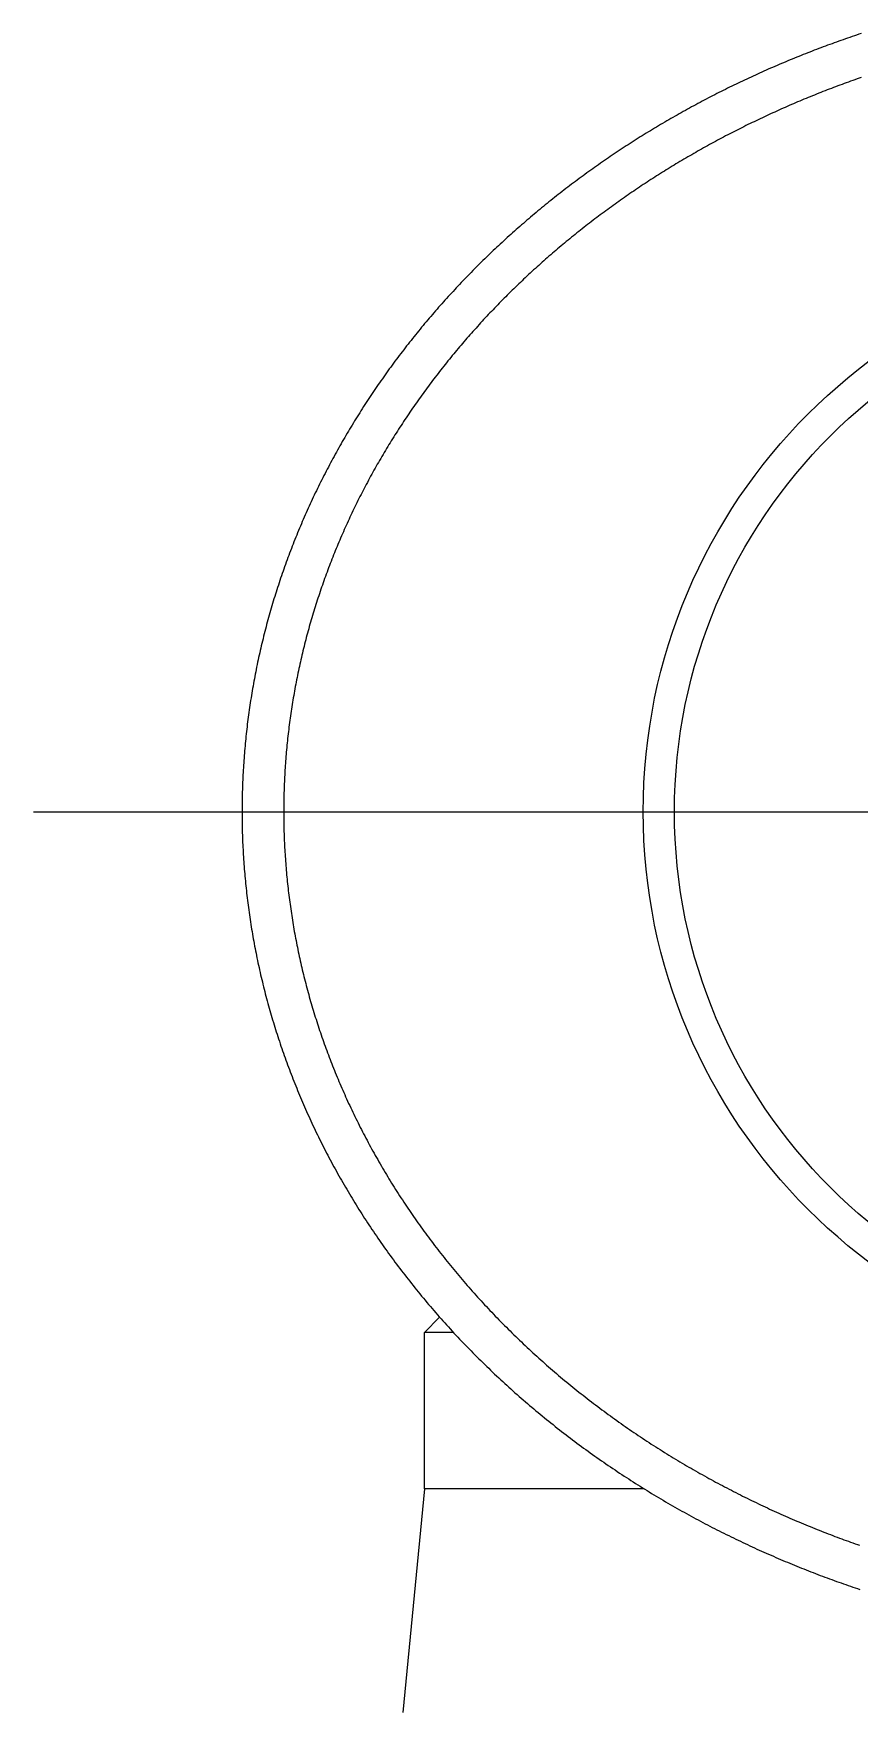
# Model space of a CAD drawing. Extents: x -10.3 to 68.7, y -18.9 to 36.2.
# Drawn here: x 46.25 to 54.17, y 17.45 to 33.57 of the extents above; entities that cross this region are included whole.
import ezdxf

# ---------------------------------------------------------------- set-up
doc = ezdxf.new("R2010")
doc.units = 0
doc.linetypes.add('CENTER', pattern=[50.8, 31.75, -6.35, 6.35, -6.35])
doc.layers.get('0').update_dxf_attribs({"linetype": 'CONTINUOUS'})
doc.layers.add('CENTER', color=1, linetype='CENTER')

msp = doc.modelspace()

# ---------------------------------------------------------------- linework, layer by layer
at = {"color": 7, "linetype": 'CONTINUOUS'}
for p, q in [((50.146493, 21.24666), (49.999833, 21.1)), ((50.279054, 21.1), (49.999833, 21.1)), ((49.999833, 19.6), (49.999833, 21.1)), ((49.999833, 19.6), (49.793309, 17.452144)), ((52.107442, 19.6), (49.999833, 19.6))]:
    msp.add_line(p, q, dxfattribs=at)
at = {"color": 7}
for points in [[(54.1906, 33.5705, 0), (54.169, 33.5633, 0), (54.1475, 33.5561, 0), (54.126, 33.5489, 0), (54.1045, 33.5416, 0), (54.0831, 33.5342, 0), (54.0616, 33.5268, 0), (54.0402, 33.5194, 0), (54.0187, 33.5119, 0), (53.9973, 33.5043, 0), (53.9759, 33.4967, 0), (53.9546, 33.4891, 0), (53.9332, 33.4814, 0), (53.9119, 33.4736, 0), (53.8905, 33.4659, 0), (53.8692, 33.458, 0), (53.8479, 33.4501, 0), (53.8266, 33.4422, 0), (53.8054, 33.4342, 0), (53.7841, 33.4262, 0), (53.7629, 33.4181, 0), (53.7417, 33.41, 0), (53.7205, 33.4018, 0), (53.6993, 33.3936, 0), (53.6782, 33.3853, 0), (53.657, 33.377, 0), (53.6359, 33.3686, 0), (53.6148, 33.3602, 0), (53.5937, 33.3517, 0), (53.5726, 33.3432, 0), (53.5516, 33.3346, 0), (53.5305, 33.326, 0), (53.5095, 33.3173, 0), (53.4885, 33.3086, 0), (53.4675, 33.2999, 0), (53.4466, 33.2911, 0), (53.4256, 33.2822, 0), (53.4047, 33.2733, 0), (53.3838, 33.2643, 0), (53.3629, 33.2553, 0), (53.342, 33.2463, 0), (53.3212, 33.2372, 0), (53.3003, 33.228, 0), (53.2795, 33.2188, 0), (53.2587, 33.2096, 0), (53.238, 33.2003, 0), (53.2172, 33.1909, 0), (53.1965, 33.1815, 0), (53.1758, 33.1721, 0), (53.1551, 33.1626, 0), (53.1344, 33.1531, 0), (53.1138, 33.1435, 0), (53.0931, 33.1338, 0), (53.0725, 33.1242, 0), (53.0519, 33.1144, 0), (53.0314, 33.1046, 0), (53.0108, 33.0948, 0), (52.9903, 33.0849, 0), (52.9698, 33.075, 0), (52.9493, 33.065, 0), (52.9289, 33.055, 0), (52.9084, 33.0449, 0), (52.888, 33.0348, 0), (52.8676, 33.0246, 0), (52.8473, 33.0144, 0), (52.8269, 33.0041, 0), (52.8066, 32.9938, 0), (52.7863, 32.9834, 0), (52.766, 32.973, 0), (52.7457, 32.9625, 0), (52.7255, 32.952, 0), (52.7053, 32.9414, 0), (52.6851, 32.9308, 0), (52.6649, 32.9202, 0), (52.6448, 32.9095, 0), (52.6247, 32.8987, 0), (52.6046, 32.8879, 0), (52.5845, 32.877, 0), (52.5644, 32.8661, 0), (52.5444, 32.8552, 0), (52.5244, 32.8441, 0), (52.5044, 32.8331, 0), (52.4845, 32.822, 0), (52.4645, 32.8108, 0), (52.4446, 32.7996, 0), (52.4248, 32.7884, 0), (52.4049, 32.7771, 0), (52.3851, 32.7657, 0), (52.3653, 32.7543, 0), (52.3455, 32.7429, 0), (52.3257, 32.7314, 0), (52.306, 32.7198, 0), (52.2863, 32.7083, 0), (52.2667, 32.6966, 0), (52.247, 32.6849, 0), (52.2274, 32.6732, 0), (52.2078, 32.6614, 0), (52.1883, 32.6496, 0), (52.1687, 32.6377, 0), (52.1492, 32.6258, 0), (52.1297, 32.6138, 0), (52.1103, 32.6017, 0), (52.0909, 32.5897, 0), (52.0715, 32.5776, 0), (52.0521, 32.5654, 0), (52.0328, 32.5532, 0), (52.0135, 32.5409, 0), (51.9942, 32.5286, 0), (51.975, 32.5162, 0), (51.9557, 32.5038, 0), (51.9366, 32.4913, 0), (51.9174, 32.4788, 0), (51.8983, 32.4663, 0), (51.8792, 32.4537, 0), (51.8601, 32.441, 0), (51.8411, 32.4283, 0), (51.8221, 32.4156, 0), (51.8031, 32.4028, 0), (51.7842, 32.39, 0), (51.7652, 32.3771, 0), (51.7464, 32.3641, 0), (51.7275, 32.3511, 0), (51.7087, 32.3381, 0), (51.6899, 32.325, 0), (51.6712, 32.3119, 0), (51.6525, 32.2987, 0), (51.6338, 32.2855, 0), (51.6151, 32.2723, 0), (51.5965, 32.2589, 0), (51.5779, 32.2456, 0), (51.5594, 32.2322, 0), (51.5408, 32.2187, 0), (51.5224, 32.2052, 0), (51.5039, 32.1917, 0), (51.4855, 32.1781, 0), (51.4671, 32.1644, 0), (51.4487, 32.1507, 0), (51.4304, 32.137, 0), (51.4121, 32.1232, 0), (51.3939, 32.1094, 0), (51.3757, 32.0955, 0), (51.3575, 32.0816, 0), (51.3394, 32.0676, 0), (51.3213, 32.0536, 0), (51.3032, 32.0396, 0), (51.2852, 32.0254, 0), (51.2672, 32.0113, 0), (51.2492, 31.9971, 0), (51.2313, 31.9828, 0), (51.2134, 31.9685, 0), (51.1955, 31.9542, 0), (51.1777, 31.9398, 0), (51.1599, 31.9254, 0), (51.1422, 31.9109, 0), (51.1245, 31.8964, 0), (51.1068, 31.8818, 0), (51.0892, 31.8672, 0), (51.0716, 31.8525, 0), (51.0541, 31.8378, 0), (51.0366, 31.8231, 0), (51.0191, 31.8083, 0), (51.0016, 31.7934, 0), (50.9842, 31.7785, 0), (50.9669, 31.7636, 0), (50.9496, 31.7486, 0), (50.9323, 31.7336, 0), (50.915, 31.7185, 0), (50.8978, 31.7034, 0), (50.8807, 31.6882, 0), (50.8636, 31.673, 0), (50.8465, 31.6577, 0), (50.8294, 31.6424, 0), (50.8124, 31.6271, 0), (50.7955, 31.6117, 0), (50.7785, 31.5963, 0), (50.7617, 31.5808, 0), (50.7448, 31.5653, 0), (50.728, 31.5497, 0), (50.7113, 31.5341, 0), (50.6946, 31.5184, 0), (50.6779, 31.5027, 0), (50.6613, 31.487, 0), (50.6447, 31.4712, 0), (50.6281, 31.4553, 0), (50.6116, 31.4394, 0), (50.5951, 31.4235, 0), (50.5787, 31.4075, 0), (50.5623, 31.3915, 0), (50.546, 31.3754, 0), (50.5297, 31.3593, 0), (50.5135, 31.3432, 0), (50.4973, 31.327, 0), (50.4811, 31.3107, 0), (50.465, 31.2945, 0), (50.4489, 31.2781, 0), (50.4329, 31.2618, 0), (50.4169, 31.2453, 0), (50.4009, 31.2289, 0), (50.385, 31.2124, 0), (50.3692, 31.1958, 0), (50.3534, 31.1792, 0), (50.3376, 31.1626, 0), (50.3219, 31.1459, 0), (50.3062, 31.1292, 0), (50.2906, 31.1124, 0), (50.275, 31.0956, 0), (50.2594, 31.0787, 0), (50.2439, 31.0618, 0), (50.2285, 31.0449, 0), (50.2131, 31.0279, 0), (50.1977, 31.0109, 0), (50.1824, 30.9938, 0), (50.1672, 30.9767, 0), (50.152, 30.9595, 0), (50.1368, 30.9423, 0), (50.1217, 30.9251, 0), (50.1066, 30.9078, 0), (50.0916, 30.8904, 0), (50.0766, 30.8731, 0), (50.0616, 30.8556, 0), (50.0468, 30.8382, 0), (50.0319, 30.8207, 0), (50.0171, 30.8031, 0), (50.0024, 30.7855, 0), (49.9877, 30.7679, 0), (49.9731, 30.7502, 0), (49.9585, 30.7325, 0), (49.9439, 30.7147, 0), (49.9294, 30.6969, 0), (49.915, 30.6791, 0), (49.9006, 30.6612, 0), (49.8862, 30.6433, 0), (49.8719, 30.6253, 0), (49.8577, 30.6072, 0), (49.8435, 30.5892, 0), (49.8293, 30.5711, 0), (49.8152, 30.5529, 0), (49.8012, 30.5347, 0), (49.7872, 30.5165, 0), (49.7732, 30.4982, 0), (49.7593, 30.4799, 0), (49.7454, 30.4615, 0), (49.7316, 30.4431, 0), (49.7179, 30.4246, 0), (49.7042, 30.4061, 0), (49.6905, 30.3876, 0), (49.677, 30.369, 0), (49.6634, 30.3504, 0), (49.6499, 30.3318, 0), (49.6365, 30.313, 0), (49.6231, 30.2943, 0), (49.6098, 30.2755, 0), (49.5965, 30.2567, 0), (49.5833, 30.2378, 0), (49.5701, 30.2189, 0), (49.557, 30.2, 0), (49.5439, 30.181, 0), (49.5309, 30.1619, 0), (49.5179, 30.1428, 0), (49.505, 30.1237, 0), (49.4922, 30.1046, 0), (49.4794, 30.0854, 0), (49.4666, 30.0661, 0), (49.454, 30.0469, 0), (49.4413, 30.0275, 0), (49.4288, 30.0082, 0), (49.4162, 29.9888, 0), (49.4038, 29.9693, 0), (49.3914, 29.9499, 0), (49.379, 29.9303, 0), (49.3667, 29.9108, 0), (49.3545, 29.8912, 0), (49.3423, 29.8715, 0), (49.3302, 29.8519, 0), (49.3181, 29.8321, 0), (49.3061, 29.8124, 0), (49.2942, 29.7926, 0), (49.2823, 29.7728, 0), (49.2704, 29.7529, 0), (49.2586, 29.733, 0), (49.2469, 29.713, 0), (49.2353, 29.693, 0), (49.2237, 29.673, 0), (49.2121, 29.6529, 0), (49.2006, 29.6328, 0), (49.1892, 29.6127, 0), (49.1778, 29.5925, 0), (49.1665, 29.5723, 0), (49.1553, 29.552, 0), (49.1441, 29.5317, 0), (49.133, 29.5114, 0), (49.1219, 29.491, 0), (49.1109, 29.4706, 0), (49.1, 29.4501, 0), (49.0891, 29.4296, 0), (49.0783, 29.4091, 0), (49.0675, 29.3886, 0), (49.0568, 29.368, 0), (49.0462, 29.3473, 0), (49.0356, 29.3267, 0), (49.0251, 29.306, 0), (49.0147, 29.2852, 0), (49.0043, 29.2645, 0), (48.994, 29.2437, 0), (48.9837, 29.2228, 0), (48.9735, 29.2019, 0), (48.9634, 29.181, 0), (48.9533, 29.1601, 0), (48.9433, 29.1391, 0), (48.9334, 29.1181, 0), (48.9235, 29.0971, 0), (48.9137, 29.076, 0), (48.904, 29.0549, 0), (48.8943, 29.0338, 0), (48.8847, 29.0126, 0), (48.8752, 28.9914, 0), (48.8657, 28.9702, 0), (48.8563, 28.9489, 0), (48.847, 28.9276, 0), (48.8377, 28.9063, 0), (48.8285, 28.8849, 0), (48.8193, 28.8635, 0), (48.8103, 28.8421, 0), (48.8013, 28.8207, 0), (48.7923, 28.7992, 0), (48.7835, 28.7777, 0), (48.7747, 28.7562, 0), (48.7659, 28.7346, 0), (48.7572, 28.713, 0), (48.7486, 28.6914, 0), (48.7401, 28.6698, 0), (48.7317, 28.6481, 0), (48.7233, 28.6264, 0), (48.7149, 28.6047, 0), (48.7067, 28.5829, 0), (48.6985, 28.5611, 0), (48.6904, 28.5393, 0), (48.6823, 28.5175, 0), (48.6744, 28.4956, 0), (48.6665, 28.4737, 0), (48.6586, 28.4518, 0), (48.6508, 28.4299, 0), (48.6432, 28.4079, 0), (48.6355, 28.3859, 0), (48.628, 28.3639, 0), (48.6205, 28.3419, 0), (48.6131, 28.3198, 0), (48.6057, 28.2977, 0), (48.5985, 28.2756, 0), (48.5913, 28.2535, 0), (48.5842, 28.2313, 0), (48.5771, 28.2091, 0), (48.5701, 28.1869, 0), (48.5632, 28.1647, 0), (48.5564, 28.1425, 0), (48.5496, 28.1202, 0), (48.5429, 28.0979, 0), (48.5363, 28.0756, 0), (48.5298, 28.0533, 0), (48.5233, 28.0309, 0), (48.5169, 28.0085, 0), (48.5106, 27.9861, 0), (48.5044, 27.9637, 0), (48.4982, 27.9413, 0), (48.4921, 27.9188, 0), (48.4861, 27.8964, 0), (48.4801, 27.8739, 0), (48.4742, 27.8514, 0), (48.4684, 27.8288, 0), (48.4627, 27.8063, 0), (48.4571, 27.7837, 0), (48.4515, 27.7611, 0), (48.446, 27.7385, 0), (48.4405, 27.7159, 0), (48.4352, 27.6933, 0), (48.4299, 27.6707, 0), (48.4247, 27.648, 0), (48.4196, 27.6253, 0), (48.4145, 27.6026, 0), (48.4095, 27.5799, 0), (48.4046, 27.5572, 0), (48.3998, 27.5344, 0), (48.395, 27.5117, 0), (48.3904, 27.4889, 0), (48.3858, 27.4661, 0), (48.3812, 27.4433, 0), (48.3768, 27.4205, 0), (48.3724, 27.3977, 0), (48.3681, 27.3748, 0), (48.3639, 27.352, 0), (48.3597, 27.3291, 0), (48.3556, 27.3062, 0), (48.3516, 27.2833, 0), (48.3477, 27.2604, 0), (48.3439, 27.2375, 0), (48.3401, 27.2146, 0), (48.3364, 27.1917, 0), (48.3328, 27.1687, 0), (48.3293, 27.1458, 0), (48.3258, 27.1228, 0), (48.3224, 27.0998, 0), (48.3191, 27.0768, 0), (48.3159, 27.0538, 0), (48.3127, 27.0308, 0), (48.3096, 27.0078, 0), (48.3066, 26.9848, 0), (48.3037, 26.9617, 0), (48.3008, 26.9387, 0), (48.2981, 26.9157, 0), (48.2954, 26.8926, 0), (48.2927, 26.8695, 0), (48.2902, 26.8465, 0), (48.2877, 26.8234, 0), (48.2853, 26.8003, 0), (48.283, 26.7772, 0), (48.2808, 26.7541, 0), (48.2787, 26.731, 0), (48.2766, 26.7079, 0), (48.2746, 26.6848, 0), (48.2727, 26.6617, 0), (48.2708, 26.6386, 0), (48.2691, 26.6154, 0), (48.2674, 26.5923, 0), (48.2658, 26.5692, 0), (48.2642, 26.546, 0), (48.2628, 26.5229, 0), (48.2614, 26.4997, 0), (48.2601, 26.4766, 0), (48.2589, 26.4534, 0), (48.2577, 26.4303, 0), (48.2567, 26.4071, 0), (48.2557, 26.384, 0), (48.2547, 26.3608, 0), (48.2539, 26.3376, 0), (48.2532, 26.3145, 0), (48.2525, 26.2913, 0), (48.2519, 26.2681, 0), (48.2513, 26.245, 0), (48.2509, 26.2218, 0), (48.2505, 26.1986, 0), (48.2502, 26.1754, 0), (48.25, 26.1523, 0), (48.2499, 26.1291, 0), (48.2498, 26.1059, 0), (48.2499, 26.0827, 0), (48.2499, 26.0596, 0), (48.2501, 26.0364, 0), (48.2504, 26.0132, 0), (48.2507, 25.99, 0), (48.2511, 25.9668, 0), (48.2516, 25.9436, 0), (48.2522, 25.9205, 0), (48.2528, 25.8973, 0), (48.2535, 25.8741, 0), (48.2543, 25.8509, 0), (48.2552, 25.8277, 0), (48.2561, 25.8046, 0), (48.2572, 25.7814, 0), (48.2583, 25.7582, 0), (48.2595, 25.735, 0), (48.2607, 25.7118, 0), (48.2621, 25.6887, 0), (48.2635, 25.6655, 0), (48.265, 25.6423, 0), (48.2666, 25.6192, 0), (48.2682, 25.596, 0), (48.2699, 25.5728, 0), (48.2717, 25.5497, 0), (48.2736, 25.5265, 0), (48.2756, 25.5034, 0), (48.2776, 25.4802, 0), (48.2798, 25.4571, 0), (48.282, 25.4339, 0), (48.2842, 25.4108, 0), (48.2866, 25.3876, 0), (48.289, 25.3645, 0), (48.2915, 25.3413, 0), (48.2941, 25.3182, 0), (48.2968, 25.2951, 0), (48.2995, 25.272, 0), (48.3023, 25.2488, 0), (48.3052, 25.2257, 0), (48.3082, 25.2026, 0), (48.3113, 25.1795, 0), (48.3144, 25.1564, 0), (48.3176, 25.1333, 0), (48.3209, 25.1102, 0), (48.3243, 25.0871, 0), (48.3277, 25.064, 0), (48.3312, 25.0409, 0), (48.3348, 25.0179, 0), (48.3385, 24.9948, 0), (48.3423, 24.9717, 0), (48.3461, 24.9486, 0), (48.35, 24.9256, 0), (48.354, 24.9025, 0), (48.3581, 24.8795, 0), (48.3623, 24.8564, 0), (48.3665, 24.8334, 0), (48.3708, 24.8104, 0), (48.3752, 24.7873, 0), (48.3797, 24.7643, 0), (48.3842, 24.7413, 0), (48.3888, 24.7183, 0), (48.3935, 24.6953, 0), (48.3983, 24.6723, 0), (48.4032, 24.6493, 0), (48.4081, 24.6263, 0), (48.4131, 24.6034, 0), (48.4182, 24.5804, 0), (48.4234, 24.5574, 0), (48.4287, 24.5345, 0), (48.434, 24.5115, 0), (48.4394, 24.4886, 0), (48.4449, 24.4657, 0), (48.4505, 24.4428, 0), (48.4561, 24.4198, 0), (48.4619, 24.3969, 0), (48.4677, 24.374, 0), (48.4736, 24.3511, 0), (48.4795, 24.3283, 0), (48.4856, 24.3054, 0), (48.4917, 24.2825, 0), (48.4979, 24.2597, 0), (48.5042, 24.2368, 0), (48.5105, 24.214, 0), (48.517, 24.1912, 0), (48.5235, 24.1684, 0), (48.5301, 24.1456, 0), (48.5368, 24.1228, 0), (48.5436, 24.1, 0), (48.5504, 24.0772, 0), (48.5573, 24.0544, 0), (48.5643, 24.0317, 0), (48.5714, 24.0089, 0), (48.5786, 23.9862, 0), (48.5858, 23.9635, 0), (48.5931, 23.9408, 0), (48.6005, 23.9181, 0), (48.608, 23.8954, 0), (48.6156, 23.8727, 0), (48.6232, 23.85, 0), (48.6309, 23.8274, 0), (48.6387, 23.8047, 0), (48.6466, 23.7821, 0), (48.6546, 23.7595, 0), (48.6626, 23.7369, 0), (48.6707, 23.7143, 0), (48.6789, 23.6917, 0), (48.6872, 23.6691, 0), (48.6956, 23.6466, 0), (48.704, 23.624, 0), (48.7125, 23.6015, 0), (48.7211, 23.579, 0), (48.7298, 23.5565, 0), (48.7386, 23.534, 0), (48.7474, 23.5115, 0), (48.7563, 23.4891, 0), (48.7653, 23.4666, 0), (48.7744, 23.4442, 0), (48.7836, 23.4218, 0), (48.7928, 23.3994, 0), (48.8022, 23.377, 0), (48.8116, 23.3546, 0), (48.8211, 23.3322, 0), (48.8306, 23.3099, 0), (48.8403, 23.2876, 0), (48.85, 23.2653, 0), (48.8598, 23.243, 0), (48.8697, 23.2207, 0), (48.8797, 23.1985, 0), (48.8897, 23.1762, 0), (48.8999, 23.154, 0), (48.9101, 23.1318, 0), (48.9204, 23.1096, 0), (48.9307, 23.0874, 0), (48.9412, 23.0653, 0), (48.9517, 23.0432, 0), (48.9624, 23.021, 0), (48.9731, 22.9989, 0), (48.9838, 22.9769, 0), (48.9947, 22.9548, 0), (49.0056, 22.9328, 0), (49.0167, 22.9107, 0), (49.0278, 22.8887, 0), (49.039, 22.8667, 0), (49.0502, 22.8448, 0), (49.0616, 22.8228, 0), (49.073, 22.8009, 0), (49.0845, 22.779, 0), (49.0961, 22.7571, 0), (49.1078, 22.7353, 0), (49.1195, 22.7134, 0), (49.1314, 22.6916, 0), (49.1433, 22.6698, 0), (49.1553, 22.648, 0), (49.1674, 22.6263, 0), (49.1795, 22.6045, 0), (49.1918, 22.5828, 0), (49.2041, 22.5611, 0), (49.2165, 22.5394, 0), (49.229, 22.5178, 0), (49.2416, 22.4962, 0), (49.2542, 22.4746, 0), (49.267, 22.453, 0), (49.2798, 22.4314, 0), (49.2927, 22.4099, 0), (49.3057, 22.3883, 0), (49.3187, 22.3668, 0), (49.3319, 22.3454, 0), (49.3451, 22.3239, 0), (49.3584, 22.3025, 0), (49.3718, 22.2811, 0), (49.3853, 22.2597, 0), (49.3989, 22.2384, 0), (49.4125, 22.217, 0), (49.4263, 22.1957, 0), (49.4401, 22.1745, 0), (49.454, 22.1532, 0), (49.4679, 22.132, 0), (49.482, 22.1108, 0), (49.4961, 22.0896, 0), (49.5103, 22.0685, 0), (49.5246, 22.0474, 0), (49.539, 22.0263, 0), (49.5534, 22.0053, 0), (49.568, 21.9843, 0), (49.5826, 21.9633, 0), (49.5973, 21.9423, 0), (49.6121, 21.9214, 0), (49.6269, 21.9005, 0), (49.6418, 21.8796, 0), (49.6568, 21.8588, 0), (49.6719, 21.838, 0), (49.6871, 21.8172, 0), (49.7023, 21.7965, 0), (49.7177, 21.7758, 0), (49.7331, 21.7551, 0), (49.7486, 21.7345, 0), (49.7641, 21.7139, 0), (49.7797, 21.6933, 0), (49.7955, 21.6728, 0), (49.8112, 21.6523, 0), (49.8271, 21.6318, 0), (49.8431, 21.6114, 0), (49.8591, 21.591, 0), (49.8752, 21.5707, 0), (49.8914, 21.5504, 0), (49.9076, 21.5301, 0), (49.9239, 21.5099, 0), (49.9403, 21.4897, 0), (49.9568, 21.4695, 0), (49.9734, 21.4494, 0), (49.99, 21.4294, 0), (50.0067, 21.4093, 0), (50.0235, 21.3893, 0), (50.0404, 21.3694, 0), (50.0573, 21.3495, 0), (50.0743, 21.3296, 0), (50.0914, 21.3098, 0), (50.1085, 21.29, 0), (50.1258, 21.2702, 0), (50.1431, 21.2506, 0), (50.1604, 21.2309, 0), (50.1779, 21.2113, 0), (50.1954, 21.1918, 0), (50.213, 21.1722, 0), (50.2306, 21.1528, 0), (50.2484, 21.1334, 0), (50.2662, 21.114, 0), (50.284, 21.0947, 0), (50.302, 21.0754, 0), (50.32, 21.0562, 0), (50.338, 21.0371, 0), (50.3562, 21.0179, 0), (50.3744, 20.9989, 0), (50.3926, 20.9799, 0), (50.411, 20.9609, 0), (50.4294, 20.942, 0), (50.4478, 20.9231, 0), (50.4664, 20.9043, 0), (50.4849, 20.8856, 0), (50.5036, 20.8668, 0), (50.5223, 20.8482, 0), (50.5411, 20.8296, 0), (50.5599, 20.8111, 0), (50.5788, 20.7926, 0), (50.5978, 20.7741, 0), (50.6168, 20.7557, 0), (50.6359, 20.7374, 0), (50.655, 20.7191, 0), (50.6742, 20.7009, 0), (50.6935, 20.6828, 0), (50.7128, 20.6647, 0), (50.7322, 20.6466, 0), (50.7516, 20.6286, 0), (50.7711, 20.6107, 0), (50.7907, 20.5928, 0), (50.8103, 20.575, 0), (50.8299, 20.5573, 0), (50.8496, 20.5396, 0), (50.8694, 20.5219, 0), (50.8892, 20.5043, 0), (50.9091, 20.4868, 0), (50.929, 20.4694, 0), (50.949, 20.452, 0), (50.9691, 20.4346, 0), (50.9891, 20.4173, 0), (51.0093, 20.4001, 0), (51.0295, 20.383, 0), (51.0497, 20.3659, 0), (51.07, 20.3489, 0), (51.0903, 20.3319, 0), (51.1107, 20.315, 0), (51.1312, 20.2982, 0), (51.1516, 20.2814, 0), (51.1722, 20.2647, 0), (51.1928, 20.248, 0), (51.2134, 20.2315, 0), (51.2341, 20.2149, 0), (51.2548, 20.1985, 0), (51.2755, 20.1821, 0), (51.2963, 20.1658, 0), (51.3172, 20.1495, 0), (51.3381, 20.1334, 0), (51.359, 20.1172, 0), (51.38, 20.1012, 0), (51.401, 20.0852, 0), (51.4221, 20.0693, 0), (51.4432, 20.0534, 0), (51.4643, 20.0377, 0), (51.4855, 20.0219, 0), (51.5067, 20.0063, 0), (51.528, 19.9907, 0), (51.5493, 19.9752, 0), (51.5706, 19.9598, 0), (51.592, 19.9444, 0), (51.6134, 19.9291, 0), (51.6348, 19.9138, 0), (51.6563, 19.8986, 0), (51.6778, 19.8835, 0), (51.6993, 19.8685, 0), (51.7209, 19.8535, 0), (51.7425, 19.8386, 0), (51.7642, 19.8238, 0), (51.7858, 19.809, 0), (51.8075, 19.7943, 0), (51.8293, 19.7797, 0), (51.851, 19.7651, 0), (51.8728, 19.7506, 0), (51.8946, 19.7362, 0), (51.9165, 19.7219, 0), (51.9384, 19.7076, 0), (51.9603, 19.6934, 0), (51.9822, 19.6792, 0), (52.0042, 19.6652, 0), (52.0261, 19.6512, 0), (52.0481, 19.6372, 0), (52.0702, 19.6234, 0), (52.0922, 19.6096, 0), (52.1143, 19.5958, 0), (52.1364, 19.5822, 0), (52.1585, 19.5686, 0), (52.1807, 19.5551, 0), (52.2028, 19.5417, 0), (52.225, 19.5283, 0), (52.2472, 19.515, 0), (52.2695, 19.5018, 0), (52.2917, 19.4886, 0), (52.314, 19.4755, 0), (52.3363, 19.4625, 0), (52.3586, 19.4496, 0), (52.3809, 19.4367, 0), (52.4032, 19.4239, 0), (52.4255, 19.4112, 0), (52.4479, 19.3985, 0), (52.4703, 19.3859, 0), (52.4927, 19.3734, 0), (52.5151, 19.361, 0), (52.5375, 19.3486, 0), (52.5599, 19.3363, 0), (52.5824, 19.3241, 0), (52.6048, 19.312, 0), (52.6273, 19.2999, 0), (52.6497, 19.2879, 0), (52.6722, 19.276, 0), (52.6947, 19.2641, 0), (52.7172, 19.2523, 0), (52.7397, 19.2406, 0), (52.7622, 19.229, 0), (52.7847, 19.2174, 0), (52.8072, 19.2059, 0), (52.8298, 19.1945, 0), (52.8523, 19.1831, 0), (52.8748, 19.1718, 0), (52.8974, 19.1606, 0), (52.9199, 19.1494, 0), (52.9425, 19.1384, 0), (52.9651, 19.1274, 0), (52.9876, 19.1164, 0), (53.0102, 19.1056, 0), (53.0327, 19.0948, 0), (53.0553, 19.084, 0), (53.0779, 19.0734, 0), (53.1005, 19.0628, 0), (53.123, 19.0523, 0), (53.1456, 19.0418, 0), (53.1682, 19.0314, 0), (53.1907, 19.0211, 0), (53.2133, 19.0109, 0), (53.2359, 19.0007, 0), (53.2585, 18.9906, 0), (53.281, 18.9806, 0), (53.3036, 18.9706, 0), (53.3262, 18.9607, 0), (53.3487, 18.9509, 0), (53.3713, 18.9411, 0), (53.3938, 18.9314, 0), (53.4164, 18.9218, 0), (53.4389, 18.9122, 0), (53.4615, 18.9027, 0), (53.484, 18.8933, 0), (53.5065, 18.8839, 0), (53.5291, 18.8746, 0), (53.5516, 18.8654, 0), (53.5741, 18.8563, 0), (53.5966, 18.8472, 0), (53.6191, 18.8381, 0), (53.6416, 18.8292, 0), (53.664, 18.8203, 0), (53.6865, 18.8115, 0), (53.709, 18.8027, 0), (53.7314, 18.794, 0), (53.7539, 18.7854, 0), (53.7763, 18.7768, 0), (53.7987, 18.7683, 0), (53.8211, 18.7599, 0), (53.8435, 18.7515, 0), (53.8659, 18.7432, 0), (53.8883, 18.735, 0), (53.9106, 18.7268, 0), (53.933, 18.7187, 0), (53.9553, 18.7106, 0), (53.9776, 18.7027, 0), (53.9999, 18.6948, 0), (54.0222, 18.6869, 0), (54.0445, 18.6791, 0), (54.0668, 18.6714, 0), (54.089, 18.6637, 0), (54.1112, 18.6562, 0), (54.1335, 18.6486, 0), (54.1557, 18.6412, 0), (54.1778, 18.6338, 0)], [(54.1925, 33.1488, 0), (54.1719, 33.1417, 0), (54.1513, 33.1345, 0), (54.1308, 33.1272, 0), (54.1102, 33.1199, 0), (54.0897, 33.1126, 0), (54.0692, 33.1052, 0), (54.0487, 33.0978, 0), (54.0282, 33.0903, 0), (54.0077, 33.0828, 0), (53.9873, 33.0752, 0), (53.9668, 33.0676, 0), (53.9464, 33.0599, 0), (53.926, 33.0522, 0), (53.9056, 33.0444, 0), (53.8853, 33.0366, 0), (53.8649, 33.0288, 0), (53.8446, 33.0209, 0), (53.8243, 33.0129, 0), (53.804, 33.0049, 0), (53.7837, 32.9969, 0), (53.7634, 32.9888, 0), (53.7432, 32.9807, 0), (53.7229, 32.9725, 0), (53.7027, 32.9643, 0), (53.6825, 32.956, 0), (53.6624, 32.9477, 0), (53.6422, 32.9393, 0), (53.6221, 32.9309, 0), (53.602, 32.9225, 0), (53.5819, 32.914, 0), (53.5618, 32.9054, 0), (53.5417, 32.8968, 0), (53.5217, 32.8882, 0), (53.5016, 32.8795, 0), (53.4816, 32.8708, 0), (53.4617, 32.862, 0), (53.4417, 32.8532, 0), (53.4217, 32.8443, 0), (53.4018, 32.8354, 0), (53.3819, 32.8264, 0), (53.362, 32.8174, 0), (53.3421, 32.8083, 0), (53.3223, 32.7992, 0), (53.3025, 32.7901, 0), (53.2827, 32.7809, 0), (53.2629, 32.7716, 0), (53.2431, 32.7623, 0), (53.2234, 32.753, 0), (53.2036, 32.7436, 0), (53.1839, 32.7342, 0), (53.1643, 32.7247, 0), (53.1446, 32.7152, 0), (53.125, 32.7056, 0), (53.1053, 32.696, 0), (53.0857, 32.6864, 0), (53.0662, 32.6766, 0), (53.0466, 32.6669, 0), (53.0271, 32.6571, 0), (53.0076, 32.6472, 0), (52.9881, 32.6373, 0), (52.9686, 32.6274, 0), (52.9492, 32.6174, 0), (52.9298, 32.6074, 0), (52.9104, 32.5973, 0), (52.891, 32.5872, 0), (52.8716, 32.577, 0), (52.8523, 32.5668, 0), (52.833, 32.5565, 0), (52.8137, 32.5462, 0), (52.7945, 32.5358, 0), (52.7752, 32.5254, 0), (52.756, 32.515, 0), (52.7368, 32.5045, 0), (52.7177, 32.4939, 0), (52.6985, 32.4833, 0), (52.6794, 32.4727, 0), (52.6603, 32.462, 0), (52.6412, 32.4513, 0), (52.6222, 32.4405, 0), (52.6032, 32.4297, 0), (52.5842, 32.4188, 0), (52.5652, 32.4079, 0), (52.5463, 32.3969, 0), (52.5274, 32.3859, 0), (52.5085, 32.3749, 0), (52.4896, 32.3638, 0), (52.4708, 32.3526, 0), (52.452, 32.3414, 0), (52.4332, 32.3302, 0), (52.4144, 32.3189, 0), (52.3957, 32.3076, 0), (52.377, 32.2962, 0), (52.3583, 32.2848, 0), (52.3397, 32.2733, 0), (52.3211, 32.2618, 0), (52.3025, 32.2502, 0), (52.2839, 32.2386, 0), (52.2654, 32.227, 0), (52.2469, 32.2153, 0), (52.2284, 32.2035, 0), (52.21, 32.1918, 0), (52.1916, 32.1799, 0), (52.1732, 32.1681, 0), (52.1548, 32.1561, 0), (52.1365, 32.1442, 0), (52.1182, 32.1322, 0), (52.0999, 32.1201, 0), (52.0817, 32.108, 0), (52.0635, 32.0958, 0), (52.0453, 32.0837, 0), (52.0271, 32.0714, 0), (52.009, 32.0591, 0), (51.9909, 32.0468, 0), (51.9729, 32.0344, 0), (51.9549, 32.022, 0), (51.9369, 32.0096, 0), (51.9189, 31.9971, 0), (51.901, 31.9845, 0), (51.8831, 31.9719, 0), (51.8652, 31.9593, 0), (51.8474, 31.9466, 0), (51.8296, 31.9339, 0), (51.8118, 31.9211, 0), (51.7941, 31.9083, 0), (51.7764, 31.8954, 0), (51.7587, 31.8825, 0), (51.7411, 31.8696, 0), (51.7235, 31.8566, 0), (51.7059, 31.8435, 0), (51.6883, 31.8304, 0), (51.6708, 31.8173, 0), (51.6534, 31.8042, 0), (51.6359, 31.7909, 0), (51.6185, 31.7777, 0), (51.6012, 31.7644, 0), (51.5838, 31.751, 0), (51.5665, 31.7376, 0), (51.5493, 31.7242, 0), (51.5321, 31.7107, 0), (51.5149, 31.6972, 0), (51.4977, 31.6836, 0), (51.4806, 31.67, 0), (51.4635, 31.6564, 0), (51.4465, 31.6427, 0), (51.4295, 31.629, 0), (51.4125, 31.6152, 0), (51.3955, 31.6014, 0), (51.3786, 31.5875, 0), (51.3618, 31.5736, 0), (51.3449, 31.5596, 0), (51.3282, 31.5456, 0), (51.3114, 31.5316, 0), (51.2947, 31.5175, 0), (51.278, 31.5034, 0), (51.2614, 31.4892, 0), (51.2448, 31.475, 0), (51.2282, 31.4607, 0), (51.2117, 31.4464, 0), (51.1952, 31.4321, 0), (51.1787, 31.4177, 0), (51.1623, 31.4033, 0), (51.1459, 31.3888, 0), (51.1296, 31.3743, 0), (51.1133, 31.3598, 0), (51.0971, 31.3452, 0), (51.0808, 31.3305, 0), (51.0647, 31.3158, 0), (51.0485, 31.3011, 0), (51.0324, 31.2864, 0), (51.0164, 31.2715, 0), (51.0004, 31.2567, 0), (50.9844, 31.2418, 0), (50.9684, 31.2269, 0), (50.9525, 31.2119, 0), (50.9367, 31.1969, 0), (50.9209, 31.1818, 0), (50.9051, 31.1667, 0), (50.8894, 31.1516, 0), (50.8737, 31.1364, 0), (50.858, 31.1212, 0), (50.8424, 31.1059, 0), (50.8268, 31.0906, 0), (50.8113, 31.0753, 0), (50.7958, 31.0599, 0), (50.7804, 31.0444, 0), (50.765, 31.029, 0), (50.7496, 31.0134, 0), (50.7343, 30.9979, 0), (50.7191, 30.9823, 0), (50.7038, 30.9667, 0), (50.6886, 30.951, 0), (50.6735, 30.9353, 0), (50.6584, 30.9195, 0), (50.6433, 30.9037, 0), (50.6283, 30.8879, 0), (50.6134, 30.872, 0), (50.5984, 30.856, 0), (50.5835, 30.8401, 0), (50.5687, 30.8241, 0), (50.5539, 30.808, 0), (50.5392, 30.7919, 0), (50.5245, 30.7758, 0), (50.5098, 30.7596, 0), (50.4952, 30.7434, 0), (50.4806, 30.7272, 0), (50.4661, 30.7109, 0), (50.4516, 30.6946, 0), (50.4372, 30.6782, 0), (50.4228, 30.6618, 0), (50.4085, 30.6453, 0), (50.3942, 30.6289, 0), (50.3799, 30.6123, 0), (50.3657, 30.5958, 0), (50.3516, 30.5791, 0), (50.3374, 30.5625, 0), (50.3234, 30.5458, 0), (50.3094, 30.5291, 0), (50.2954, 30.5123, 0), (50.2815, 30.4955, 0), (50.2676, 30.4786, 0), (50.2538, 30.4618, 0), (50.24, 30.4448, 0), (50.2262, 30.4279, 0), (50.2126, 30.4108, 0), (50.1989, 30.3938, 0), (50.1853, 30.3767, 0), (50.1718, 30.3596, 0), (50.1583, 30.3424, 0), (50.1448, 30.3252, 0), (50.1314, 30.3079, 0), (50.1181, 30.2907, 0), (50.1048, 30.2733, 0), (50.0915, 30.256, 0), (50.0783, 30.2386, 0), (50.0651, 30.2211, 0), (50.052, 30.2036, 0), (50.039, 30.1861, 0), (50.026, 30.1685, 0), (50.013, 30.1509, 0), (50.0001, 30.1333, 0), (49.9872, 30.1156, 0), (49.9744, 30.0979, 0), (49.9617, 30.0801, 0), (49.949, 30.0623, 0), (49.9363, 30.0445, 0), (49.9237, 30.0266, 0), (49.9111, 30.0087, 0), (49.8986, 29.9908, 0), (49.8862, 29.9728, 0), (49.8738, 29.9547, 0), (49.8614, 29.9367, 0), (49.8491, 29.9186, 0), (49.8369, 29.9004, 0), (49.8247, 29.8823, 0), (49.8126, 29.864, 0), (49.8005, 29.8458, 0), (49.7884, 29.8275, 0), (49.7765, 29.8092, 0), (49.7645, 29.7908, 0), (49.7527, 29.7724, 0), (49.7408, 29.754, 0), (49.7291, 29.7355, 0), (49.7174, 29.717, 0), (49.7057, 29.6984, 0), (49.6941, 29.6799, 0), (49.6826, 29.6612, 0), (49.6711, 29.6426, 0), (49.6596, 29.6239, 0), (49.6482, 29.6052, 0), (49.6369, 29.5864, 0), (49.6256, 29.5676, 0), (49.6144, 29.5487, 0), (49.6033, 29.5299, 0), (49.5921, 29.511, 0), (49.5811, 29.492, 0), (49.5701, 29.473, 0), (49.5592, 29.454, 0), (49.5483, 29.435, 0), (49.5375, 29.4159, 0), (49.5267, 29.3968, 0), (49.516, 29.3776, 0), (49.5053, 29.3584, 0), (49.4947, 29.3392, 0), (49.4842, 29.3199, 0), (49.4737, 29.3006, 0), (49.4633, 29.2813, 0), (49.4529, 29.2619, 0), (49.4426, 29.2425, 0), (49.4324, 29.2231, 0), (49.4222, 29.2036, 0), (49.4121, 29.1841, 0), (49.402, 29.1646, 0), (49.392, 29.145, 0), (49.382, 29.1254, 0), (49.3722, 29.1058, 0), (49.3623, 29.0862, 0), (49.3526, 29.0665, 0), (49.3429, 29.0467, 0), (49.3332, 29.027, 0), (49.3236, 29.0072, 0), (49.3141, 28.9874, 0), (49.3047, 28.9676, 0), (49.2953, 28.9477, 0), (49.2859, 28.9278, 0), (49.2767, 28.9078, 0), (49.2675, 28.8879, 0), (49.2583, 28.8679, 0), (49.2492, 28.8479, 0), (49.2402, 28.8278, 0), (49.2312, 28.8077, 0), (49.2223, 28.7876, 0), (49.2135, 28.7675, 0), (49.2047, 28.7473, 0), (49.196, 28.7271, 0), (49.1874, 28.7069, 0), (49.1788, 28.6867, 0), (49.1703, 28.6664, 0), (49.1618, 28.6461, 0), (49.1535, 28.6257, 0), (49.1451, 28.6054, 0), (49.1369, 28.585, 0), (49.1287, 28.5646, 0), (49.1206, 28.5442, 0), (49.1125, 28.5237, 0), (49.1045, 28.5032, 0), (49.0966, 28.4827, 0), (49.0887, 28.4622, 0), (49.0809, 28.4416, 0), (49.0732, 28.4211, 0), (49.0655, 28.4005, 0), (49.0579, 28.3798, 0), (49.0504, 28.3592, 0), (49.0429, 28.3385, 0), (49.0355, 28.3178, 0), (49.0282, 28.2971, 0), (49.0209, 28.2763, 0), (49.0137, 28.2556, 0), (49.0065, 28.2348, 0), (48.9995, 28.2139, 0), (48.9925, 28.1931, 0), (48.9856, 28.1723, 0), (48.9787, 28.1514, 0), (48.9719, 28.1305, 0), (48.9652, 28.1096, 0), (48.9585, 28.0886, 0), (48.9519, 28.0677, 0), (48.9454, 28.0467, 0), (48.939, 28.0257, 0), (48.9326, 28.0046, 0), (48.9263, 27.9836, 0), (48.92, 27.9625, 0), (48.9138, 27.9415, 0), (48.9077, 27.9204, 0), (48.9017, 27.8992, 0), (48.8957, 27.8781, 0), (48.8898, 27.857, 0), (48.884, 27.8358, 0), (48.8783, 27.8146, 0), (48.8726, 27.7934, 0), (48.867, 27.7722, 0), (48.8614, 27.7509, 0), (48.8559, 27.7297, 0), (48.8505, 27.7084, 0), (48.8452, 27.6871, 0), (48.8399, 27.6658, 0), (48.8347, 27.6445, 0), (48.8296, 27.6231, 0), (48.8246, 27.6018, 0), (48.8196, 27.5804, 0), (48.8147, 27.5591, 0), (48.8098, 27.5377, 0), (48.8051, 27.5163, 0), (48.8004, 27.4948, 0), (48.7957, 27.4734, 0), (48.7912, 27.4519, 0), (48.7867, 27.4305, 0), (48.7823, 27.409, 0), (48.778, 27.3875, 0), (48.7737, 27.366, 0), (48.7695, 27.3445, 0), (48.7654, 27.323, 0), (48.7613, 27.3014, 0), (48.7573, 27.2799, 0), (48.7534, 27.2583, 0), (48.7496, 27.2368, 0), (48.7458, 27.2152, 0), (48.7421, 27.1936, 0), (48.7385, 27.172, 0), (48.7349, 27.1504, 0), (48.7314, 27.1287, 0), (48.728, 27.1071, 0), (48.7247, 27.0855, 0), (48.7214, 27.0638, 0), (48.7182, 27.0422, 0), (48.7151, 27.0205, 0), (48.712, 26.9988, 0), (48.7091, 26.9771, 0), (48.7062, 26.9554, 0), (48.7033, 26.9337, 0), (48.7006, 26.912, 0), (48.6979, 26.8903, 0), (48.6953, 26.8686, 0), (48.6927, 26.8469, 0), (48.6903, 26.8251, 0), (48.6879, 26.8034, 0), (48.6855, 26.7816, 0), (48.6833, 26.7599, 0), (48.6811, 26.7381, 0), (48.679, 26.7163, 0), (48.677, 26.6946, 0), (48.675, 26.6728, 0), (48.6732, 26.651, 0), (48.6713, 26.6292, 0), (48.6696, 26.6074, 0), (48.6679, 26.5856, 0), (48.6664, 26.5639, 0), (48.6648, 26.5421, 0), (48.6634, 26.5203, 0), (48.662, 26.4984, 0), (48.6607, 26.4766, 0), (48.6595, 26.4548, 0), (48.6583, 26.433, 0), (48.6573, 26.4112, 0), (48.6563, 26.3894, 0), (48.6553, 26.3676, 0), (48.6545, 26.3457, 0), (48.6537, 26.3239, 0), (48.653, 26.3021, 0), (48.6523, 26.2803, 0), (48.6518, 26.2584, 0), (48.6513, 26.2366, 0), (48.6508, 26.2148, 0), (48.6505, 26.1929, 0), (48.6502, 26.1711, 0), (48.65, 26.1492, 0), (48.6499, 26.1274, 0), (48.6498, 26.1056, 0), (48.6498, 26.0837, 0), (48.6499, 26.0619, 0), (48.6501, 26.04, 0), (48.6503, 26.0182, 0), (48.6506, 25.9964, 0), (48.651, 25.9745, 0), (48.6515, 25.9527, 0), (48.652, 25.9308, 0), (48.6526, 25.909, 0), (48.6533, 25.8872, 0), (48.6541, 25.8653, 0), (48.6549, 25.8435, 0), (48.6558, 25.8216, 0), (48.6567, 25.7998, 0), (48.6578, 25.778, 0), (48.6589, 25.7561, 0), (48.6601, 25.7343, 0), (48.6614, 25.7124, 0), (48.6627, 25.6906, 0), (48.6641, 25.6688, 0), (48.6656, 25.6469, 0), (48.6671, 25.6251, 0), (48.6688, 25.6033, 0), (48.6705, 25.5815, 0), (48.6723, 25.5596, 0), (48.6741, 25.5378, 0), (48.676, 25.516, 0), (48.678, 25.4942, 0), (48.6801, 25.4724, 0), (48.6822, 25.4506, 0), (48.6845, 25.4287, 0), (48.6868, 25.4069, 0), (48.6891, 25.3851, 0), (48.6916, 25.3633, 0), (48.6941, 25.3415, 0), (48.6967, 25.3197, 0), (48.6993, 25.298, 0), (48.702, 25.2762, 0), (48.7048, 25.2544, 0), (48.7077, 25.2326, 0), (48.7107, 25.2108, 0), (48.7137, 25.189, 0), (48.7168, 25.1673, 0), (48.72, 25.1455, 0), (48.7232, 25.1237, 0), (48.7266, 25.102, 0), (48.73, 25.0802, 0), (48.7334, 25.0585, 0), (48.737, 25.0367, 0), (48.7406, 25.015, 0), (48.7443, 24.9932, 0), (48.748, 24.9715, 0), (48.7519, 24.9498, 0), (48.7558, 24.928, 0), (48.7598, 24.9063, 0), (48.7639, 24.8846, 0), (48.768, 24.8629, 0), (48.7722, 24.8412, 0), (48.7765, 24.8195, 0), (48.7808, 24.7978, 0), (48.7853, 24.7761, 0), (48.7898, 24.7544, 0), (48.7944, 24.7327, 0), (48.799, 24.711, 0), (48.8038, 24.6894, 0), (48.8086, 24.6677, 0), (48.8135, 24.6461, 0), (48.8184, 24.6244, 0), (48.8235, 24.6028, 0), (48.8286, 24.5811, 0), (48.8337, 24.5595, 0), (48.839, 24.5379, 0), (48.8443, 24.5163, 0), (48.8497, 24.4946, 0), (48.8552, 24.473, 0), (48.8608, 24.4514, 0), (48.8664, 24.4299, 0), (48.8721, 24.4083, 0), (48.8779, 24.3867, 0), (48.8837, 24.3651, 0), (48.8897, 24.3436, 0), (48.8957, 24.322, 0), (48.9018, 24.3005, 0), (48.9079, 24.279, 0), (48.9142, 24.2574, 0), (48.9205, 24.2359, 0), (48.9268, 24.2144, 0), (48.9333, 24.1929, 0), (48.9398, 24.1714, 0), (48.9464, 24.1499, 0), (48.9531, 24.1285, 0), (48.9599, 24.107, 0), (48.9667, 24.0855, 0), (48.9736, 24.0641, 0), (48.9806, 24.0427, 0), (48.9877, 24.0212, 0), (48.9948, 23.9998, 0), (49.002, 23.9784, 0), (49.0093, 23.957, 0), (49.0167, 23.9356, 0), (49.0241, 23.9142, 0), (49.0317, 23.8929, 0), (49.0393, 23.8715, 0), (49.0469, 23.8502, 0), (49.0547, 23.8288, 0), (49.0625, 23.8075, 0), (49.0704, 23.7862, 0), (49.0784, 23.7649, 0), (49.0864, 23.7436, 0), (49.0946, 23.7223, 0), (49.1028, 23.7011, 0), (49.111, 23.6798, 0), (49.1194, 23.6586, 0), (49.1278, 23.6374, 0), (49.1363, 23.6161, 0), (49.1449, 23.5949, 0), (49.1536, 23.5737, 0), (49.1623, 23.5526, 0), (49.1711, 23.5314, 0), (49.18, 23.5103, 0), (49.189, 23.4891, 0), (49.1981, 23.468, 0), (49.2072, 23.4469, 0), (49.2164, 23.4258, 0), (49.2257, 23.4047, 0), (49.235, 23.3837, 0), (49.2444, 23.3626, 0), (49.2539, 23.3416, 0), (49.2635, 23.3206, 0), (49.2732, 23.2995, 0), (49.2829, 23.2786, 0), (49.2928, 23.2576, 0), (49.3026, 23.2366, 0), (49.3126, 23.2157, 0), (49.3227, 23.1948, 0), (49.3328, 23.1738, 0), (49.343, 23.1529, 0), (49.3533, 23.1321, 0), (49.3636, 23.1112, 0), (49.3741, 23.0904, 0), (49.3846, 23.0695, 0), (49.3952, 23.0487, 0), (49.4058, 23.0279, 0), (49.4166, 23.0072, 0), (49.4274, 22.9864, 0), (49.4383, 22.9657, 0), (49.4493, 22.9449, 0), (49.4603, 22.9242, 0), (49.4715, 22.9035, 0), (49.4827, 22.8829, 0), (49.4939, 22.8622, 0), (49.5053, 22.8416, 0), (49.5168, 22.821, 0), (49.5283, 22.8004, 0), (49.5399, 22.7798, 0), (49.5516, 22.7593, 0), (49.5633, 22.7387, 0), (49.5751, 22.7182, 0), (49.5871, 22.6977, 0), (49.5991, 22.6773, 0), (49.6111, 22.6568, 0), (49.6233, 22.6364, 0), (49.6355, 22.6159, 0), (49.6478, 22.5955, 0), (49.6602, 22.5752, 0), (49.6727, 22.5548, 0), (49.6852, 22.5345, 0), (49.6979, 22.5142, 0), (49.7106, 22.4939, 0), (49.7234, 22.4736, 0), (49.7362, 22.4533, 0), (49.7492, 22.4331, 0), (49.7622, 22.4129, 0), (49.7753, 22.3927, 0), (49.7885, 22.3726, 0), (49.8017, 22.3524, 0), (49.815, 22.3323, 0), (49.8284, 22.3123, 0), (49.8419, 22.2922, 0), (49.8555, 22.2722, 0), (49.8691, 22.2522, 0), (49.8828, 22.2322, 0), (49.8966, 22.2122, 0), (49.9105, 22.1923, 0), (49.9245, 22.1724, 0), (49.9385, 22.1526, 0), (49.9526, 22.1327, 0), (49.9668, 22.1129, 0), (49.981, 22.0931, 0), (49.9953, 22.0734, 0), (50.0097, 22.0537, 0), (50.0242, 22.034, 0), (50.0388, 22.0143, 0), (50.0534, 21.9947, 0), (50.0681, 21.9751, 0), (50.0829, 21.9555, 0), (50.0977, 21.936, 0), (50.1127, 21.9165, 0), (50.1277, 21.897, 0), (50.1427, 21.8776, 0), (50.1579, 21.8582, 0), (50.1731, 21.8388, 0), (50.1884, 21.8195, 0), (50.2038, 21.8002, 0), (50.2192, 21.7809, 0), (50.2348, 21.7617, 0), (50.2504, 21.7425, 0), (50.266, 21.7233, 0), (50.2818, 21.7042, 0), (50.2976, 21.6851, 0), (50.3135, 21.666, 0), (50.3294, 21.647, 0), (50.3455, 21.628, 0), (50.3616, 21.6091, 0), (50.3777, 21.5902, 0), (50.394, 21.5714, 0), (50.4103, 21.5525, 0), (50.4267, 21.5338, 0), (50.4432, 21.515, 0), (50.4597, 21.4963, 0), (50.4763, 21.4777, 0), (50.493, 21.4591, 0), (50.5097, 21.4405, 0), (50.5265, 21.422, 0), (50.5434, 21.4035, 0), (50.5603, 21.3851, 0), (50.5773, 21.3667, 0), (50.5944, 21.3484, 0), (50.6115, 21.3301, 0), (50.6287, 21.3118, 0), (50.646, 21.2936, 0), (50.6633, 21.2754, 0), (50.6807, 21.2573, 0), (50.6982, 21.2393, 0), (50.7157, 21.2213, 0), (50.7333, 21.2033, 0), (50.751, 21.1854, 0), (50.7687, 21.1675, 0), (50.7864, 21.1497, 0), (50.8043, 21.1319, 0), (50.8222, 21.1142, 0), (50.8401, 21.0965, 0), (50.8581, 21.0789, 0), (50.8762, 21.0613, 0), (50.8943, 21.0438, 0), (50.9125, 21.0263, 0), (50.9308, 21.0089, 0), (50.9491, 20.9916, 0), (50.9674, 20.9742, 0), (50.9859, 20.957, 0), (51.0043, 20.9398, 0), (51.0229, 20.9226, 0), (51.0414, 20.9055, 0), (51.0601, 20.8885, 0), (51.0788, 20.8715, 0), (51.0975, 20.8545, 0), (51.1163, 20.8377, 0), (51.1352, 20.8208, 0), (51.1541, 20.8041, 0), (51.1731, 20.7874, 0), (51.1921, 20.7707, 0), (51.2111, 20.7541, 0), (51.2303, 20.7376, 0), (51.2494, 20.7211, 0), (51.2687, 20.7046, 0), (51.2879, 20.6883, 0), (51.3072, 20.672, 0), (51.3266, 20.6557, 0), (51.346, 20.6395, 0), (51.3655, 20.6234, 0), (51.385, 20.6073, 0), (51.4045, 20.5913, 0), (51.4242, 20.5753, 0), (51.4438, 20.5594, 0), (51.4635, 20.5436, 0), (51.4832, 20.5278, 0), (51.503, 20.5121, 0), (51.5229, 20.4965, 0), (51.5427, 20.4809, 0), (51.5627, 20.4654, 0), (51.5826, 20.4499, 0), (51.6026, 20.4345, 0), (51.6227, 20.4192, 0), (51.6427, 20.4039, 0), (51.6629, 20.3887, 0), (51.683, 20.3736, 0), (51.7032, 20.3585, 0), (51.7235, 20.3435, 0), (51.7438, 20.3285, 0), (51.7641, 20.3136, 0), (51.7844, 20.2988, 0), (51.8048, 20.284, 0), (51.8252, 20.2693, 0), (51.8457, 20.2547, 0), (51.8662, 20.2401, 0), (51.8867, 20.2256, 0), (51.9073, 20.2111, 0), (51.9279, 20.1968, 0), (51.9485, 20.1824, 0), (51.9692, 20.1682, 0), (51.9899, 20.154, 0), (52.0106, 20.1399, 0), (52.0314, 20.1258, 0), (52.0522, 20.1118, 0), (52.073, 20.0979, 0), (52.0938, 20.084, 0), (52.1147, 20.0702, 0), (52.1356, 20.0565, 0), (52.1565, 20.0428, 0), (52.1775, 20.0292, 0), (52.1985, 20.0157, 0), (52.2195, 20.0022, 0), (52.2405, 19.9888, 0), (52.2616, 19.9755, 0), (52.2827, 19.9622, 0), (52.3038, 19.949, 0), (52.3249, 19.9359, 0), (52.3461, 19.9228, 0), (52.3673, 19.9098, 0), (52.3885, 19.8969, 0), (52.4097, 19.884, 0), (52.4309, 19.8712, 0), (52.4522, 19.8585, 0), (52.4735, 19.8458, 0), (52.4948, 19.8332, 0), (52.5161, 19.8207, 0), (52.5374, 19.8082, 0), (52.5588, 19.7958, 0), (52.5802, 19.7835, 0), (52.6016, 19.7713, 0), (52.623, 19.7591, 0), (52.6444, 19.747, 0), (52.6658, 19.7349, 0), (52.6873, 19.7229, 0), (52.7087, 19.711, 0), (52.7302, 19.6992, 0), (52.7517, 19.6874, 0), (52.7732, 19.6757, 0), (52.7947, 19.664, 0), (52.8162, 19.6525, 0), (52.8378, 19.641, 0), (52.8593, 19.6295, 0), (52.8809, 19.6182, 0), (52.9024, 19.6069, 0), (52.924, 19.5956, 0), (52.9456, 19.5845, 0), (52.9671, 19.5734, 0), (52.9887, 19.5624, 0), (53.0103, 19.5514, 0), (53.0319, 19.5405, 0), (53.0535, 19.5297, 0), (53.0752, 19.5189, 0), (53.0968, 19.5082, 0), (53.1184, 19.4976, 0), (53.14, 19.4871, 0), (53.1617, 19.4766, 0), (53.1833, 19.4662, 0), (53.2049, 19.4558, 0), (53.2266, 19.4455, 0), (53.2482, 19.4353, 0), (53.2699, 19.4251, 0), (53.2915, 19.415, 0), (53.3132, 19.405, 0), (53.3348, 19.3951, 0), (53.3565, 19.3852, 0), (53.3782, 19.3753, 0), (53.3998, 19.3656, 0), (53.4215, 19.3559, 0), (53.4431, 19.3463, 0), (53.4648, 19.3367, 0), (53.4864, 19.3272, 0), (53.5081, 19.3178, 0), (53.5297, 19.3084, 0), (53.5514, 19.2991, 0), (53.573, 19.2898, 0), (53.5946, 19.2807, 0), (53.6163, 19.2716, 0), (53.6379, 19.2625, 0), (53.6595, 19.2535, 0), (53.6811, 19.2446, 0), (53.7027, 19.2357, 0), (53.7244, 19.227, 0), (53.746, 19.2182, 0), (53.7675, 19.2096, 0), (53.7891, 19.201, 0), (53.8107, 19.1924, 0), (53.8323, 19.1839, 0), (53.8538, 19.1755, 0), (53.8754, 19.1672, 0), (53.897, 19.1589, 0), (53.9185, 19.1507, 0), (53.94, 19.1425, 0), (53.9615, 19.1344, 0), (53.983, 19.1264, 0), (54.0045, 19.1184, 0), (54.026, 19.1105, 0), (54.0475, 19.1027, 0), (54.069, 19.0949, 0), (54.0904, 19.0871, 0), (54.1118, 19.0795, 0), (54.1333, 19.0719, 0), (54.1547, 19.0643, 0), (54.1761, 19.0569, 0)]]:
    msp.add_polyline3d(points, dxfattribs=at)
at = {"color": 7, "linetype": 'CONTINUOUS'}
for radius in [5.4, 5.1]:
    msp.add_circle((57.499833, 26.1), radius, dxfattribs=at)
at = {"layer": 'CENTER', "color": 1, "linetype": 'CENTER'}
msp.add_line((46.249829, 26.1), (68.749818, 26.1), dxfattribs=at)

doc.saveas('drawing.dxf')
